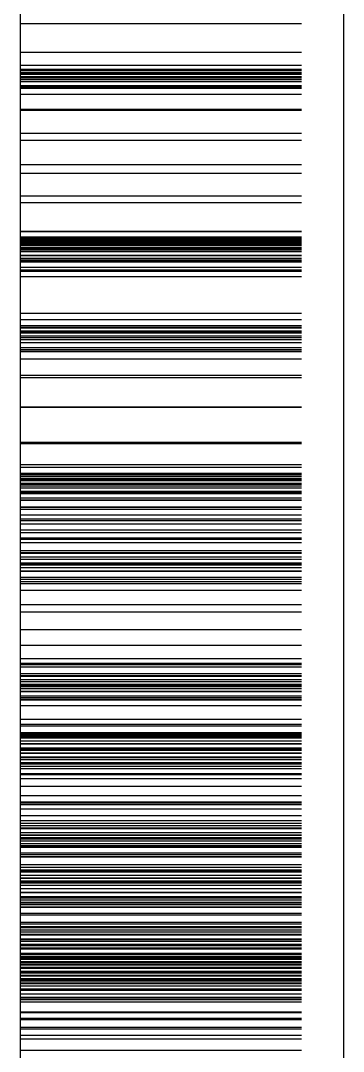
# Model space of a CAD drawing. Extents: x -3282 to 4846, y -1718 to 1845.
# Drawn here: x 4758.57 to 4768.57, y -882.91 to -850.98 of the extents above; entities that cross this region are included whole.
import ezdxf

# ---------------------------------------------------------------- set-up
doc = ezdxf.new("R2010")
doc.units = 0
doc.linetypes.add('DASHED', pattern=[11.05, 8.7, -2.35])
doc.linetypes.add('DOT', pattern=[2.2, 1.1, -1.1])
doc.layers.get('0').update_dxf_attribs({"linetype": 'CONTINUOUS'})
doc.layers.add('INVISIBLE', color=6, linetype='DOT')

msp = doc.modelspace()

# ---------------------------------------------------------------- linework, layer by layer
at = {"color": 1}
for p, q in [((4768.573243, -638.699746), (4768.573243, -947.0919)), ((4758.573243, -947.0919), (4758.573243, -792.895823))]:
    msp.add_line(p, q, dxfattribs=at)
at = {"layer": 'INVISIBLE', "linetype": 'DASHED'}
for p, q in [((4758.573243, -851.070138), (4768.573243, -851.070138)), ((4758.573243, -851.956715), (4768.573243, -851.956715)), ((4758.573243, -852.36122), (4768.573243, -852.36122)), ((4758.573243, -852.483445), (4768.573243, -852.483445)), ((4758.573243, -852.485101), (4768.573243, -852.485101)), ((4758.573243, -852.51783), (4768.573243, -852.51783)), ((4758.573243, -852.530308), (4768.573243, -852.530308)), ((4758.573243, -852.594375), (4768.573243, -852.594375)), ((4758.573243, -852.635494), (4768.573243, -852.635494)), ((4758.573243, -852.640361), (4768.573243, -852.640361)), ((4758.573243, -852.709308), (4768.573243, -852.709308)), ((4758.573243, -852.746087), (4768.573243, -852.746087)), ((4758.573243, -852.798794), (4768.573243, -852.798794)), ((4758.573243, -852.862665), (4768.573243, -852.862665)), ((4758.573243, -852.867559), (4768.573243, -852.867559)), ((4758.573243, -852.987632), (4768.573243, -852.987632)), ((4758.573243, -853.028687), (4768.573243, -853.028687)), ((4758.573243, -853.061873), (4768.573243, -853.061873)), ((4758.573243, -853.074101), (4768.573243, -853.074101)), ((4758.573243, -853.257375), (4768.573243, -853.257375)), ((4758.573243, -853.720882), (4768.573243, -853.720882)), ((4758.573243, -853.753226), (4768.573243, -853.753226)), ((4758.573243, -854.467415), (4768.573243, -854.467415)), ((4758.573243, -854.681958), (4768.573243, -854.681958)), ((4758.573243, -855.434244), (4768.573243, -855.434244)), ((4758.573243, -855.705829), (4768.573243, -855.705829)), ((4758.573243, -856.40582), (4768.573243, -856.40582)), ((4758.573243, -856.616421), (4768.573243, -856.616421)), ((4758.573243, -857.504615), (4768.573243, -857.504615)), ((4758.573243, -857.519042), (4768.573243, -857.519042)), ((4758.573243, -857.679902), (4768.573243, -857.679902)), ((4758.573243, -857.713918), (4768.573243, -857.713918)), ((4758.573243, -857.719276), (4768.573243, -857.719276)), ((4758.573243, -857.725324), (4768.573243, -857.725324)), ((4758.573243, -857.737308), (4768.573243, -857.737308)), ((4758.573243, -857.778636), (4768.573243, -857.778636)), ((4758.573243, -857.809377), (4768.573243, -857.809377)), ((4758.573243, -857.812872), (4768.573243, -857.812872)), ((4758.573243, -857.859615), (4768.573243, -857.859615)), ((4758.573243, -857.882719), (4768.573243, -857.882719)), ((4758.573243, -857.908072), (4768.573243, -857.908072)), ((4758.573243, -857.913959), (4768.573243, -857.913959)), ((4758.573243, -857.94926), (4768.573243, -857.94926)), ((4758.573243, -857.951862), (4768.573243, -857.951862)), ((4758.573243, -858.011608), (4768.573243, -858.011608)), ((4758.573243, -858.030428), (4768.573243, -858.030428)), ((4758.573243, -858.050402), (4768.573243, -858.050402)), ((4758.573243, -858.074089), (4768.573243, -858.074089)), ((4758.573243, -858.123133), (4768.573243, -858.123133)), ((4758.573243, -858.12975), (4768.573243, -858.12975)), ((4758.573243, -858.248484), (4768.573243, -858.248484)), ((4758.573243, -858.261138), (4768.573243, -858.261138)), ((4758.573243, -858.338112), (4768.573243, -858.338112)), ((4758.573243, -858.392401), (4768.573243, -858.392401)), ((4758.573243, -858.424664), (4768.573243, -858.424664)), ((4758.573243, -858.445999), (4768.573243, -858.445999)), ((4758.573243, -858.451965), (4768.573243, -858.451965)), ((4758.573243, -858.62134), (4768.573243, -858.62134)), ((4758.573243, -858.703365), (4768.573243, -858.703365)), ((4758.573243, -858.744604), (4768.573243, -858.744604)), ((4758.573243, -858.90944), (4768.573243, -858.90944)), ((4758.573243, -860.0476), (4768.573243, -860.0476)), ((4758.573243, -860.243147), (4768.573243, -860.243147)), ((4758.573243, -860.430586), (4768.573243, -860.430586)), ((4758.573243, -860.480173), (4768.573243, -860.480173)), ((4758.573243, -860.497906), (4768.573243, -860.497906)), ((4758.573243, -860.587481), (4768.573243, -860.587481)), ((4758.573243, -860.613928), (4768.573243, -860.613928)), ((4758.573243, -860.644001), (4768.573243, -860.644001)), ((4758.573243, -860.65065), (4768.573243, -860.65065)), ((4758.573243, -860.744075), (4768.573243, -860.744075)), ((4758.573243, -860.793399), (4768.573243, -860.793399)), ((4758.573243, -860.863562), (4768.573243, -860.863562)), ((4758.573243, -860.94787), (4768.573243, -860.94787)), ((4758.573243, -860.954301), (4768.573243, -860.954301)), ((4758.573243, -861.110943), (4768.573243, -861.110943)), ((4758.573243, -861.164052), (4768.573243, -861.164052)), ((4758.573243, -861.222564), (4768.573243, -861.222564)), ((4758.573243, -861.230402), (4768.573243, -861.230402)), ((4758.573243, -861.456492), (4768.573243, -861.456492)), ((4758.573243, -861.967274), (4768.573243, -861.967274)), ((4758.573243, -862.03525), (4768.573243, -862.03525)), ((4758.573243, -862.941947), (4768.573243, -862.941947)), ((4758.573243, -862.954061), (4768.573243, -862.954061)), ((4758.573243, -864.038366), (4768.573243, -864.038366)), ((4758.573243, -864.085309), (4768.573243, -864.085309)), ((4758.573243, -864.734772), (4768.573243, -864.734772)), ((4758.573243, -864.810807), (4768.573243, -864.810807)), ((4758.573243, -864.999956), (4768.573243, -864.999956)), ((4758.573243, -865.032461), (4768.573243, -865.032461)), ((4758.573243, -865.081722), (4768.573243, -865.081722)), ((4758.573243, -865.098505), (4768.573243, -865.098505)), ((4758.573243, -865.161287), (4768.573243, -865.161287)), ((4758.573243, -865.178556), (4768.573243, -865.178556)), ((4758.573243, -865.209898), (4768.573243, -865.209898)), ((4758.573243, -865.225884), (4768.573243, -865.225884)), ((4758.573243, -865.231318), (4768.573243, -865.231318)), ((4758.573243, -865.305081), (4768.573243, -865.305081)), ((4758.573243, -865.342295), (4768.573243, -865.342295)), ((4758.573243, -865.393446), (4768.573243, -865.393446)), ((4758.573243, -865.452453), (4768.573243, -865.452453)), ((4758.573243, -865.456854), (4768.573243, -865.456854)), ((4758.573243, -865.560073), (4768.573243, -865.560073)), ((4758.573243, -865.564986), (4768.573243, -865.564986)), ((4758.573243, -865.59349), (4768.573243, -865.59349)), ((4758.573243, -865.599709), (4768.573243, -865.599709)), ((4758.573243, -865.629473), (4768.573243, -865.629473)), ((4758.573243, -865.765505), (4768.573243, -865.765505)), ((4758.573243, -865.822551), (4768.573243, -865.822551)), ((4758.573243, -865.830347), (4768.573243, -865.830347)), ((4758.573243, -866.044505), (4768.573243, -866.044505)), ((4758.573243, -866.056007), (4768.573243, -866.056007)), ((4758.573243, -866.11497), (4768.573243, -866.11497)), ((4758.573243, -866.284852), (4768.573243, -866.284852)), ((4758.573243, -866.417834), (4768.573243, -866.417834)), ((4758.573243, -866.464624), (4768.573243, -866.464624)), ((4758.573243, -866.569326), (4768.573243, -866.569326)), ((4758.573243, -866.75774), (4768.573243, -866.75774)), ((4758.573243, -866.838638), (4768.573243, -866.838638)), ((4758.573243, -866.997745), (4768.573243, -866.997745)), ((4758.573243, -867.04402), (4768.573243, -867.04402)), ((4758.573243, -867.148388), (4768.573243, -867.148388)), ((4758.573243, -867.39285), (4768.573243, -867.39285)), ((4758.573243, -867.455472), (4768.573243, -867.455472)), ((4758.573243, -867.477684), (4768.573243, -867.477684)), ((4758.573243, -867.588853), (4768.573243, -867.588853)), ((4758.573243, -867.658303), (4768.573243, -867.658303)), ((4758.573243, -867.666444), (4768.573243, -867.666444)), ((4758.573243, -867.780264), (4768.573243, -867.780264)), ((4758.573243, -867.811329), (4768.573243, -867.811329)), ((4758.573243, -867.839977), (4768.573243, -867.839977)), ((4758.573243, -867.924529), (4768.573243, -867.924529)), ((4758.573243, -868.02559), (4768.573243, -868.02559)), ((4758.573243, -868.033277), (4768.573243, -868.033277)), ((4758.573243, -868.219643), (4768.573243, -868.219643)), ((4758.573243, -868.282484), (4768.573243, -868.282484)), ((4758.573243, -868.351536), (4768.573243, -868.351536)), ((4758.573243, -868.41284), (4768.573243, -868.41284)), ((4758.573243, -868.625893), (4768.573243, -868.625893)), ((4758.573243, -869.066012), (4768.573243, -869.066012)), ((4758.573243, -869.29461), (4768.573243, -869.29461)), ((4758.573243, -869.844813), (4768.573243, -869.844813)), ((4758.573243, -870.321844), (4768.573243, -870.321844)), ((4758.573243, -870.742771), (4768.573243, -870.742771)), ((4758.573243, -870.884847), (4768.573243, -870.884847)), ((4758.573243, -870.926258), (4768.573243, -870.926258)), ((4758.573243, -871.001193), (4768.573243, -871.001193)), ((4758.573243, -871.199019), (4768.573243, -871.199019)), ((4758.573243, -871.261371), (4768.573243, -871.261371)), ((4758.573243, -871.282798), (4768.573243, -871.282798)), ((4758.573243, -871.38609), (4768.573243, -871.38609)), ((4758.573243, -871.447937), (4768.573243, -871.447937)), ((4758.573243, -871.455073), (4768.573243, -871.455073)), ((4758.573243, -871.530381), (4768.573243, -871.530381)), ((4758.573243, -871.55263), (4768.573243, -871.55263)), ((4758.573243, -871.591767), (4768.573243, -871.591767)), ((4758.573243, -871.602328), (4768.573243, -871.602328)), ((4758.573243, -871.671155), (4768.573243, -871.671155)), ((4758.573243, -871.751289), (4768.573243, -871.751289)), ((4758.573243, -871.757298), (4768.573243, -871.757298)), ((4758.573243, -871.899477), (4768.573243, -871.899477)), ((4758.573243, -871.946032), (4768.573243, -871.946032)), ((4758.573243, -871.996451), (4768.573243, -871.996451)), ((4758.573243, -872.024304), (4768.573243, -872.024304)), ((4758.573243, -872.189839), (4768.573243, -872.189839)), ((4758.573243, -872.620141), (4768.573243, -872.620141)), ((4758.573243, -872.775152), (4768.573243, -872.775152)), ((4758.573243, -872.82022), (4768.573243, -872.82022)), ((4758.573243, -873.032207), (4768.573243, -873.032207)), ((4758.573243, -873.051178), (4768.573243, -873.051178)), ((4758.573243, -873.065952), (4768.573243, -873.065952)), ((4758.573243, -873.107904), (4768.573243, -873.107904)), ((4758.573243, -873.138872), (4768.573243, -873.138872)), ((4758.573243, -873.164593), (4768.573243, -873.164593)), ((4758.573243, -873.196718), (4768.573243, -873.196718)), ((4758.573243, -873.292498), (4768.573243, -873.292498)), ((4758.573243, -873.371841), (4768.573243, -873.371841)), ((4758.573243, -873.381737), (4768.573243, -873.381737)), ((4758.573243, -873.510359), (4768.573243, -873.510359)), ((4758.573243, -873.535112), (4768.573243, -873.535112)), ((4758.573243, -873.577851), (4768.573243, -873.577851)), ((4758.573243, -873.658548), (4768.573243, -873.658548)), ((4758.573243, -873.673097), (4768.573243, -873.673097)), ((4758.573243, -873.786494), (4768.573243, -873.786494)), ((4758.573243, -873.795102), (4768.573243, -873.795102)), ((4758.573243, -873.80211), (4768.573243, -873.80211)), ((4758.573243, -873.867463), (4768.573243, -873.867463)), ((4758.573243, -873.963676), (4768.573243, -873.963676)), ((4758.573243, -874.003046), (4768.573243, -874.003046)), ((4758.573243, -874.072873), (4768.573243, -874.072873)), ((4758.573243, -874.149448), (4768.573243, -874.149448)), ((4758.573243, -874.298932), (4768.573243, -874.298932)), ((4758.573243, -874.333723), (4768.573243, -874.333723)), ((4758.573243, -874.452244), (4768.573243, -874.452244)), ((4758.573243, -874.695694), (4768.573243, -874.695694)), ((4758.573243, -874.982194), (4768.573243, -874.982194)), ((4758.573243, -875.181691), (4768.573243, -875.181691)), ((4758.573243, -875.210076), (4768.573243, -875.210076)), ((4758.573243, -875.266033), (4768.573243, -875.266033)), ((4758.573243, -875.394235), (4768.573243, -875.394235)), ((4758.573243, -875.598121), (4768.573243, -875.598121)), ((4758.573243, -875.760424), (4768.573243, -875.760424)), ((4758.573243, -875.84384), (4768.573243, -875.84384)), ((4758.573243, -875.910067), (4768.573243, -875.910067)), ((4758.573243, -875.982786), (4768.573243, -875.982786)), ((4758.573243, -876.00792), (4768.573243, -876.00792)), ((4758.573243, -876.129938), (4768.573243, -876.129938)), ((4758.573243, -876.203601), (4768.573243, -876.203601)), ((4758.573243, -876.212127), (4768.573243, -876.212127)), ((4758.573243, -876.284568), (4768.573243, -876.284568)), ((4758.573243, -876.329215), (4768.573243, -876.329215)), ((4758.573243, -876.389225), (4768.573243, -876.389225)), ((4758.573243, -876.472719), (4768.573243, -876.472719)), ((4758.573243, -876.530529), (4768.573243, -876.530529)), ((4758.573243, -876.570479), (4768.573243, -876.570479)), ((4758.573243, -876.577833), (4768.573243, -876.577833)), ((4758.573243, -876.752759), (4768.573243, -876.752759)), ((4758.573243, -876.810417), (4768.573243, -876.810417)), ((4758.573243, -876.873067), (4768.573243, -876.873067)), ((4758.573243, -876.877522), (4768.573243, -876.877522)), ((4758.573243, -877.11536), (4768.573243, -877.11536)), ((4758.573243, -877.20195), (4768.573243, -877.20195)), ((4758.573243, -877.281982), (4768.573243, -877.281982)), ((4758.573243, -877.310088), (4768.573243, -877.310088)), ((4758.573243, -877.347464), (4768.573243, -877.347464)), ((4758.573243, -877.449137), (4768.573243, -877.449137)), ((4758.573243, -877.534908), (4768.573243, -877.534908)), ((4758.573243, -877.544915), (4768.573243, -877.544915)), ((4758.573243, -877.62555), (4768.573243, -877.62555)), ((4758.573243, -877.666655), (4768.573243, -877.666655)), ((4758.573243, -877.683928), (4768.573243, -877.683928)), ((4758.573243, -877.75625), (4768.573243, -877.75625)), ((4758.573243, -877.858027), (4768.573243, -877.858027)), ((4758.573243, -877.978804), (4768.573243, -877.978804)), ((4758.573243, -877.987956), (4768.573243, -877.987956)), ((4758.573243, -878.10687), (4768.573243, -878.10687)), ((4758.573243, -878.148417), (4768.573243, -878.148417)), ((4758.573243, -878.20839), (4768.573243, -878.20839)), ((4758.573243, -878.282152), (4768.573243, -878.282152)), ((4758.573243, -878.335601), (4768.573243, -878.335601)), ((4758.573243, -878.362902), (4768.573243, -878.362902)), ((4758.573243, -878.432784), (4768.573243, -878.432784)), ((4758.573243, -878.435678), (4768.573243, -878.435678)), ((4758.573243, -878.622213), (4768.573243, -878.622213)), ((4758.573243, -878.680903), (4768.573243, -878.680903)), ((4758.573243, -878.904178), (4768.573243, -878.904178)), ((4758.573243, -878.95971), (4768.573243, -878.95971)), ((4758.573243, -879.039617), (4768.573243, -879.039617)), ((4758.573243, -879.06736), (4768.573243, -879.06736)), ((4758.573243, -879.141122), (4768.573243, -879.141122)), ((4758.573243, -879.143367), (4768.573243, -879.143367)), ((4758.573243, -879.145823), (4768.573243, -879.145823)), ((4758.573243, -879.202772), (4768.573243, -879.202772)), ((4758.573243, -879.276204), (4768.573243, -879.276204)), ((4758.573243, -879.277203), (4768.573243, -879.277203)), ((4758.573243, -879.285031), (4768.573243, -879.285031)), ((4758.573243, -879.294575), (4768.573243, -879.294575)), ((4758.573243, -879.426077), (4768.573243, -879.426077)), ((4758.573243, -879.439201), (4768.573243, -879.439201)), ((4758.573243, -879.493777), (4768.573243, -879.493777)), ((4758.573243, -879.588289), (4768.573243, -879.588289)), ((4758.573243, -879.620083), (4768.573243, -879.620083)), ((4758.573243, -879.624736), (4768.573243, -879.624736)), ((4758.573243, -879.699401), (4768.573243, -879.699401)), ((4758.573243, -879.703728), (4768.573243, -879.703728)), ((4758.573243, -879.707778), (4768.573243, -879.707778)), ((4758.573243, -879.73299), (4768.573243, -879.73299)), ((4758.573243, -879.866365), (4768.573243, -879.866365)), ((4758.573243, -879.877107), (4768.573243, -879.877107)), ((4758.573243, -879.907806), (4768.573243, -879.907806)), ((4758.573243, -879.965556), (4768.573243, -879.965556)), ((4758.573243, -879.974047), (4768.573243, -879.974047)), ((4758.573243, -879.975857), (4768.573243, -879.975857)), ((4758.573243, -880.009129), (4768.573243, -880.009129)), ((4758.573243, -880.046192), (4768.573243, -880.046192)), ((4758.573243, -880.118566), (4768.573243, -880.118566)), ((4758.573243, -880.14138), (4768.573243, -880.14138)), ((4758.573243, -880.192556), (4768.573243, -880.192556)), ((4758.573243, -880.214665), (4768.573243, -880.214665)), ((4758.573243, -880.225313), (4768.573243, -880.225313)), ((4758.573243, -880.296417), (4768.573243, -880.296417)), ((4758.573243, -880.298268), (4768.573243, -880.298268)), ((4758.573243, -880.326798), (4768.573243, -880.326798)), ((4758.573243, -880.327407), (4768.573243, -880.327407)), ((4758.573243, -880.419296), (4768.573243, -880.419296)), ((4758.573243, -880.428591), (4768.573243, -880.428591)), ((4758.573243, -880.470294), (4768.573243, -880.470294)), ((4758.573243, -880.548805), (4768.573243, -880.548805)), ((4758.573243, -880.557555), (4768.573243, -880.557555)), ((4758.573243, -880.562388), (4768.573243, -880.562388)), ((4758.573243, -880.567699), (4768.573243, -880.567699)), ((4758.573243, -880.569519), (4768.573243, -880.569519)), ((4758.573243, -880.651881), (4768.573243, -880.651881)), ((4758.573243, -880.674042), (4768.573243, -880.674042)), ((4758.573243, -880.707867), (4768.573243, -880.707867)), ((4758.573243, -880.726354), (4768.573243, -880.726354)), ((4758.573243, -880.780297), (4768.573243, -880.780297)), ((4758.573243, -880.807751), (4768.573243, -880.807751)), ((4758.573243, -880.875816), (4768.573243, -880.875816)), ((4758.573243, -880.879123), (4768.573243, -880.879123)), ((4758.573243, -880.881697), (4768.573243, -880.881697)), ((4758.573243, -880.974993), (4768.573243, -880.974993)), ((4758.573243, -881.001305), (4768.573243, -881.001305)), ((4758.573243, -881.01034), (4768.573243, -881.01034)), ((4758.573243, -881.127059), (4768.573243, -881.127059)), ((4758.573243, -881.226728), (4768.573243, -881.226728)), ((4758.573243, -881.247545), (4768.573243, -881.247545)), ((4758.573243, -881.298656), (4768.573243, -881.298656)), ((4758.573243, -881.377142), (4768.573243, -881.377142)), ((4758.573243, -881.6838), (4768.573243, -881.6838)), ((4758.573243, -881.701363), (4768.573243, -881.701363)), ((4758.573243, -881.881066), (4768.573243, -881.881066)), ((4758.573243, -881.89719), (4768.573243, -881.89719)), ((4758.573243, -881.922954), (4768.573243, -881.922954)), ((4758.573243, -882.15423), (4768.573243, -882.15423)), ((4758.573243, -882.207797), (4768.573243, -882.207797)), ((4758.573243, -882.400565), (4768.573243, -882.400565)), ((4758.573243, -882.520451), (4768.573243, -882.520451)), ((4758.573243, -882.870726), (4768.573243, -882.870726))]:
    msp.add_line(p, q, dxfattribs=at)

doc.saveas('drawing.dxf')
